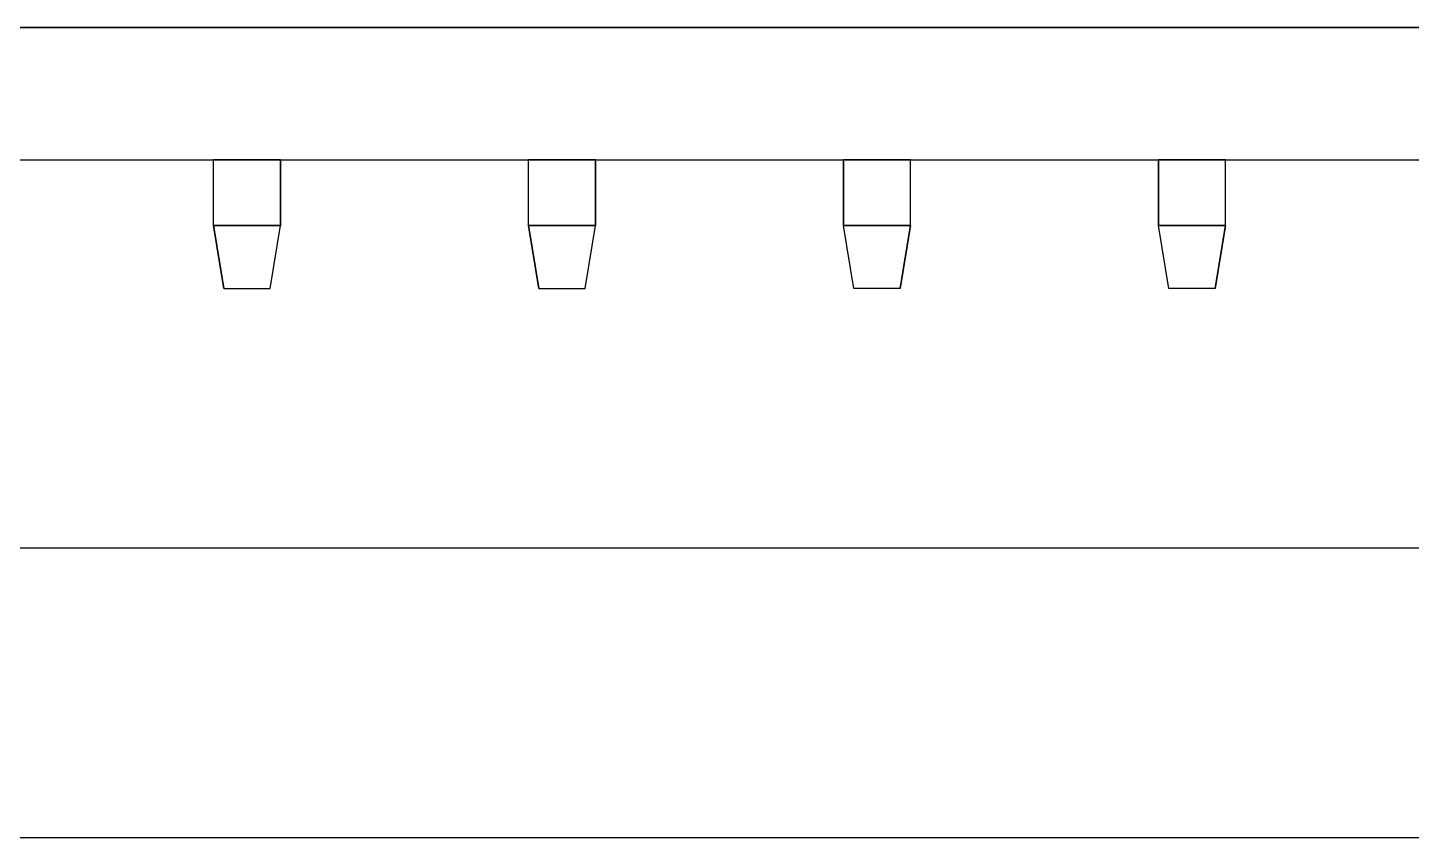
# Model space of a CAD drawing. Header units: millimetres. Extents: x -58 to 58, y -6 to 23.
# Drawn here: x -30.72 to -13.99, y -3.5 to 6.3 of the extents above; entities that cross this region are included whole.
import ezdxf

# ---------------------------------------------------------------- set-up
doc = ezdxf.new("R2010")
doc.units = ezdxf.units.MM
doc.header["$MEASUREMENT"] = 0
doc.layers.add('CL57_ASM', color=7, linetype='CONTINUOUS')

msp = doc.modelspace()

# ---------------------------------------------------------------- linework, layer by layer
at = {"layer": 'CL57_ASM'}
for p, q in [((-43.8, 6.3, -1), (42.2, 6.3, -1)), ((42.2, 6.3), (-43.8, 6.3)), ((-43.8, 6.3, -1), (42.2, 6.3, -1)), ((42.2, 6.3), (-43.8, 6.3)), ((-43.8, 6.3, -1), (42.2, 6.3, -1)), ((42.2, 6.3), (-43.8, 6.3)), ((-43.8, 6.3, -1), (42.2, 6.3, -1)), ((42.2, 6.3), (-43.8, 6.3)), ((-43.8, 6.3, -1), (42.2, 6.3, -1)), ((42.2, 6.3), (-43.8, 6.3)), ((-43.8, 6.3, -1), (42.2, 6.3, -1)), ((42.2, 6.3), (-43.8, 6.3)), ((-47.5, 4.7, -2), (47.5, 4.7, -2)), ((-47.5, 4.7, -64.7), (47.5, 4.7, -64.7)), ((-47.5, 4.7, -64.7), (47.5, 4.7, -64.7)), ((-47.5, 4.7, -2), (47.5, 4.7, -2)), ((-47.5, 4.7, -2), (47.5, 4.7, -2)), ((-47.5, 4.7, -64.7), (47.5, 4.7, -64.7)), ((-47.5, 4.7, -64.7), (47.5, 4.7, -64.7)), ((-47.5, 4.7, -2), (47.5, 4.7, -2)), ((-47.5, 4.7, -2), (47.5, 4.7, -2)), ((-47.5, 4.7, -64.7), (47.5, 4.7, -64.7)), ((-47.5, 4.7, -64.7), (47.5, 4.7, -64.7)), ((-47.5, 4.7, -2), (47.5, 4.7, -2)), ((-28.4759, 4.7, -7.7216), (-27.6631, 4.7, -7.7216)), ((-28.4759, 4.7, -8.5344), (-28.4759, 4.7, -7.7216)), ((-27.6631, 4.7, -8.5344), (-28.4759, 4.7, -8.5344)), ((-27.6631, 4.7, -8.5344), (-28.4759, 4.7, -8.5344)), ((-28.4759, 3.906, -8.5344), (-28.4759, 4.7, -8.5344)), ((-28.4759, 4.7, -8.5344), (-28.4759, 4.7, -7.7216)), ((-28.4759, 3.906, -7.7216), (-28.4759, 4.7, -7.7216)), ((-28.4759, 3.906, -8.5344), (-28.4759, 4.7, -8.5344)), ((-28.4759, 3.906, -7.7216), (-28.4759, 4.7, -7.7216)), ((-28.4759, 4.7, -7.7216), (-27.6631, 4.7, -7.7216)), ((-28.4759, 4.7, -7.7216), (-27.6631, 4.7, -7.7216)), ((-28.4759, 4.7, -8.5344), (-28.4759, 4.7, -7.7216)), ((-27.6631, 4.7, -8.5344), (-28.4759, 4.7, -8.5344)), ((-27.6631, 4.7, -8.5344), (-28.4759, 4.7, -8.5344)), ((-28.4759, 3.906, -8.5344), (-28.4759, 4.7, -8.5344)), ((-28.4759, 4.7, -8.5344), (-28.4759, 4.7, -7.7216)), ((-28.4759, 3.906, -7.7216), (-28.4759, 4.7, -7.7216)), ((-28.4759, 3.906, -8.5344), (-28.4759, 4.7, -8.5344)), ((-28.4759, 3.906, -7.7216), (-28.4759, 4.7, -7.7216)), ((-28.4759, 4.7, -7.7216), (-27.6631, 4.7, -7.7216)), ((-28.4759, 4.7, -7.7216), (-27.6631, 4.7, -7.7216)), ((-28.4759, 4.7, -8.5344), (-28.4759, 4.7, -7.7216)), ((-27.6631, 4.7, -8.5344), (-28.4759, 4.7, -8.5344)), ((-27.6631, 4.7, -8.5344), (-28.4759, 4.7, -8.5344)), ((-28.4759, 3.906, -8.5344), (-28.4759, 4.7, -8.5344)), ((-28.4759, 4.7, -8.5344), (-28.4759, 4.7, -7.7216)), ((-28.4759, 3.906, -7.7216), (-28.4759, 4.7, -7.7216)), ((-28.4759, 3.906, -8.5344), (-28.4759, 4.7, -8.5344)), ((-28.4759, 3.906, -7.7216), (-28.4759, 4.7, -7.7216)), ((-28.4759, 4.7, -7.7216), (-27.6631, 4.7, -7.7216)), ((-27.6631, 4.7, -7.7216), (-27.6631, 4.7, -8.5344)), ((-27.6631, 4.7, -7.7216), (-27.6631, 3.906, -7.7216)), ((-27.6631, 3.906, -8.5344), (-27.6631, 4.7, -8.5344)), ((-27.6631, 4.7, -7.7216), (-27.6631, 4.7, -8.5344)), ((-27.6631, 3.906, -8.5344), (-27.6631, 4.7, -8.5344)), ((-27.6631, 4.7, -7.7216), (-27.6631, 3.906, -7.7216)), ((-27.6631, 4.7, -7.7216), (-27.6631, 4.7, -8.5344)), ((-27.6631, 4.7, -7.7216), (-27.6631, 3.906, -7.7216)), ((-27.6631, 3.906, -8.5344), (-27.6631, 4.7, -8.5344)), ((-27.6631, 4.7, -7.7216), (-27.6631, 4.7, -8.5344)), ((-27.6631, 3.906, -8.5344), (-27.6631, 4.7, -8.5344)), ((-27.6631, 4.7, -7.7216), (-27.6631, 3.906, -7.7216)), ((-27.6631, 4.7, -7.7216), (-27.6631, 4.7, -8.5344)), ((-27.6631, 4.7, -7.7216), (-27.6631, 3.906, -7.7216)), ((-27.6631, 3.906, -8.5344), (-27.6631, 4.7, -8.5344)), ((-27.6631, 4.7, -7.7216), (-27.6631, 4.7, -8.5344)), ((-27.6631, 3.906, -8.5344), (-27.6631, 4.7, -8.5344)), ((-27.6631, 4.7, -7.7216), (-27.6631, 3.906, -7.7216)), ((-24.6659, 4.7, -7.7216), (-23.8531, 4.7, -7.7216)), ((-24.6659, 4.7, -8.5344), (-24.6659, 4.7, -7.7216)), ((-23.8531, 4.7, -8.5344), (-24.6659, 4.7, -8.5344)), ((-23.8531, 4.7, -8.5344), (-24.6659, 4.7, -8.5344)), ((-24.6659, 3.906, -8.5344), (-24.6659, 4.7, -8.5344)), ((-24.6659, 4.7, -8.5344), (-24.6659, 4.7, -7.7216)), ((-24.6659, 3.906, -7.7216), (-24.6659, 4.7, -7.7216)), ((-24.6659, 3.906, -8.5344), (-24.6659, 4.7, -8.5344)), ((-24.6659, 3.906, -7.7216), (-24.6659, 4.7, -7.7216)), ((-24.6659, 4.7, -7.7216), (-23.8531, 4.7, -7.7216)), ((-24.6659, 4.7, -7.7216), (-23.8531, 4.7, -7.7216)), ((-24.6659, 4.7, -8.5344), (-24.6659, 4.7, -7.7216)), ((-23.8531, 4.7, -8.5344), (-24.6659, 4.7, -8.5344)), ((-23.8531, 4.7, -8.5344), (-24.6659, 4.7, -8.5344)), ((-24.6659, 3.906, -8.5344), (-24.6659, 4.7, -8.5344)), ((-24.6659, 4.7, -8.5344), (-24.6659, 4.7, -7.7216)), ((-24.6659, 3.906, -7.7216), (-24.6659, 4.7, -7.7216)), ((-24.6659, 3.906, -8.5344), (-24.6659, 4.7, -8.5344)), ((-24.6659, 3.906, -7.7216), (-24.6659, 4.7, -7.7216)), ((-24.6659, 4.7, -7.7216), (-23.8531, 4.7, -7.7216)), ((-24.6659, 4.7, -7.7216), (-23.8531, 4.7, -7.7216)), ((-24.6659, 4.7, -8.5344), (-24.6659, 4.7, -7.7216)), ((-23.8531, 4.7, -8.5344), (-24.6659, 4.7, -8.5344)), ((-23.8531, 4.7, -8.5344), (-24.6659, 4.7, -8.5344)), ((-24.6659, 3.906, -8.5344), (-24.6659, 4.7, -8.5344)), ((-24.6659, 4.7, -8.5344), (-24.6659, 4.7, -7.7216)), ((-24.6659, 3.906, -7.7216), (-24.6659, 4.7, -7.7216)), ((-24.6659, 3.906, -8.5344), (-24.6659, 4.7, -8.5344)), ((-24.6659, 3.906, -7.7216), (-24.6659, 4.7, -7.7216)), ((-24.6659, 4.7, -7.7216), (-23.8531, 4.7, -7.7216)), ((-23.8531, 4.7, -7.7216), (-23.8531, 4.7, -8.5344)), ((-23.8531, 4.7, -7.7216), (-23.8531, 3.906, -7.7216)), ((-23.8531, 3.906, -8.5344), (-23.8531, 4.7, -8.5344)), ((-23.8531, 4.7, -7.7216), (-23.8531, 4.7, -8.5344)), ((-23.8531, 3.906, -8.5344), (-23.8531, 4.7, -8.5344)), ((-23.8531, 4.7, -7.7216), (-23.8531, 3.906, -7.7216)), ((-23.8531, 4.7, -7.7216), (-23.8531, 4.7, -8.5344)), ((-23.8531, 4.7, -7.7216), (-23.8531, 3.906, -7.7216)), ((-23.8531, 3.906, -8.5344), (-23.8531, 4.7, -8.5344)), ((-23.8531, 4.7, -7.7216), (-23.8531, 4.7, -8.5344)), ((-23.8531, 3.906, -8.5344), (-23.8531, 4.7, -8.5344)), ((-23.8531, 4.7, -7.7216), (-23.8531, 3.906, -7.7216)), ((-23.8531, 4.7, -7.7216), (-23.8531, 4.7, -8.5344)), ((-23.8531, 4.7, -7.7216), (-23.8531, 3.906, -7.7216)), ((-23.8531, 3.906, -8.5344), (-23.8531, 4.7, -8.5344)), ((-23.8531, 4.7, -7.7216), (-23.8531, 4.7, -8.5344)), ((-23.8531, 3.906, -8.5344), (-23.8531, 4.7, -8.5344)), ((-23.8531, 4.7, -7.7216), (-23.8531, 3.906, -7.7216)), ((-20.8559, 4.7, -8.5344), (-20.8559, 4.7, -7.7216)), ((-20.0431, 4.7, -8.5344), (-20.8559, 4.7, -8.5344)), ((-20.8559, 4.7, -7.7216), (-20.0431, 4.7, -7.7216)), ((-20.8559, 4.7, -8.5344), (-20.8559, 4.7, -7.7216)), ((-20.8559, 3.906, -7.7216), (-20.8559, 4.7, -7.7216)), ((-20.8559, 4.7, -8.5344), (-20.8559, 3.906, -8.5344)), ((-20.8559, 3.906, -7.7216), (-20.8559, 4.7, -7.7216)), ((-20.8559, 4.7, -7.7216), (-20.0431, 4.7, -7.7216)), ((-20.0431, 4.7, -8.5344), (-20.8559, 4.7, -8.5344)), ((-20.8559, 4.7, -8.5344), (-20.8559, 3.906, -8.5344)), ((-20.8559, 4.7, -8.5344), (-20.8559, 4.7, -7.7216)), ((-20.0431, 4.7, -8.5344), (-20.8559, 4.7, -8.5344)), ((-20.8559, 4.7, -7.7216), (-20.0431, 4.7, -7.7216)), ((-20.8559, 4.7, -8.5344), (-20.8559, 4.7, -7.7216)), ((-20.8559, 3.906, -7.7216), (-20.8559, 4.7, -7.7216)), ((-20.8559, 4.7, -8.5344), (-20.8559, 3.906, -8.5344)), ((-20.8559, 3.906, -7.7216), (-20.8559, 4.7, -7.7216)), ((-20.8559, 4.7, -7.7216), (-20.0431, 4.7, -7.7216)), ((-20.0431, 4.7, -8.5344), (-20.8559, 4.7, -8.5344)), ((-20.8559, 4.7, -8.5344), (-20.8559, 3.906, -8.5344)), ((-20.8559, 4.7, -8.5344), (-20.8559, 4.7, -7.7216)), ((-20.0431, 4.7, -8.5344), (-20.8559, 4.7, -8.5344)), ((-20.8559, 4.7, -7.7216), (-20.0431, 4.7, -7.7216)), ((-20.8559, 4.7, -8.5344), (-20.8559, 4.7, -7.7216)), ((-20.8559, 3.906, -7.7216), (-20.8559, 4.7, -7.7216)), ((-20.8559, 4.7, -8.5344), (-20.8559, 3.906, -8.5344)), ((-20.8559, 3.906, -7.7216), (-20.8559, 4.7, -7.7216)), ((-20.8559, 4.7, -7.7216), (-20.0431, 4.7, -7.7216)), ((-20.0431, 4.7, -8.5344), (-20.8559, 4.7, -8.5344)), ((-20.8559, 4.7, -8.5344), (-20.8559, 3.906, -8.5344)), ((-20.0431, 4.7, -7.7216), (-20.0431, 4.7, -8.5344)), ((-20.0431, 3.906, -7.7216), (-20.0431, 4.7, -7.7216)), ((-20.0431, 3.906, -7.7216), (-20.0431, 4.7, -7.7216)), ((-20.0431, 3.906, -8.5344), (-20.0431, 4.7, -8.5344)), ((-20.0431, 4.7, -7.7216), (-20.0431, 4.7, -8.5344)), ((-20.0431, 3.906, -8.5344), (-20.0431, 4.7, -8.5344)), ((-20.0431, 4.7, -7.7216), (-20.0431, 4.7, -8.5344)), ((-20.0431, 3.906, -7.7216), (-20.0431, 4.7, -7.7216)), ((-20.0431, 3.906, -7.7216), (-20.0431, 4.7, -7.7216)), ((-20.0431, 3.906, -8.5344), (-20.0431, 4.7, -8.5344)), ((-20.0431, 4.7, -7.7216), (-20.0431, 4.7, -8.5344)), ((-20.0431, 3.906, -8.5344), (-20.0431, 4.7, -8.5344)), ((-20.0431, 4.7, -7.7216), (-20.0431, 4.7, -8.5344)), ((-20.0431, 3.906, -7.7216), (-20.0431, 4.7, -7.7216)), ((-20.0431, 3.906, -7.7216), (-20.0431, 4.7, -7.7216)), ((-20.0431, 3.906, -8.5344), (-20.0431, 4.7, -8.5344)), ((-20.0431, 4.7, -7.7216), (-20.0431, 4.7, -8.5344)), ((-20.0431, 3.906, -8.5344), (-20.0431, 4.7, -8.5344)), ((-17.0459, 4.7, -8.5344), (-17.0459, 4.7, -7.7216)), ((-16.2331, 4.7, -8.5344), (-17.0459, 4.7, -8.5344)), ((-17.0459, 4.7, -7.7216), (-16.2331, 4.7, -7.7216)), ((-17.0459, 4.7, -8.5344), (-17.0459, 4.7, -7.7216)), ((-17.0459, 3.906, -7.7216), (-17.0459, 4.7, -7.7216)), ((-17.0459, 4.7, -8.5344), (-17.0459, 3.906, -8.5344)), ((-17.0459, 3.906, -7.7216), (-17.0459, 4.7, -7.7216)), ((-17.0459, 4.7, -7.7216), (-16.2331, 4.7, -7.7216)), ((-16.2331, 4.7, -8.5344), (-17.0459, 4.7, -8.5344)), ((-17.0459, 4.7, -8.5344), (-17.0459, 3.906, -8.5344)), ((-17.0459, 4.7, -8.5344), (-17.0459, 4.7, -7.7216)), ((-16.2331, 4.7, -8.5344), (-17.0459, 4.7, -8.5344)), ((-17.0459, 4.7, -7.7216), (-16.2331, 4.7, -7.7216)), ((-17.0459, 4.7, -8.5344), (-17.0459, 4.7, -7.7216)), ((-17.0459, 3.906, -7.7216), (-17.0459, 4.7, -7.7216)), ((-17.0459, 4.7, -8.5344), (-17.0459, 3.906, -8.5344)), ((-17.0459, 3.906, -7.7216), (-17.0459, 4.7, -7.7216)), ((-17.0459, 4.7, -7.7216), (-16.2331, 4.7, -7.7216)), ((-16.2331, 4.7, -8.5344), (-17.0459, 4.7, -8.5344)), ((-17.0459, 4.7, -8.5344), (-17.0459, 3.906, -8.5344)), ((-17.0459, 4.7, -8.5344), (-17.0459, 4.7, -7.7216)), ((-16.2331, 4.7, -8.5344), (-17.0459, 4.7, -8.5344)), ((-17.0459, 4.7, -7.7216), (-16.2331, 4.7, -7.7216)), ((-17.0459, 4.7, -8.5344), (-17.0459, 4.7, -7.7216)), ((-17.0459, 3.906, -7.7216), (-17.0459, 4.7, -7.7216)), ((-17.0459, 4.7, -8.5344), (-17.0459, 3.906, -8.5344)), ((-17.0459, 3.906, -7.7216), (-17.0459, 4.7, -7.7216)), ((-17.0459, 4.7, -7.7216), (-16.2331, 4.7, -7.7216)), ((-16.2331, 4.7, -8.5344), (-17.0459, 4.7, -8.5344)), ((-17.0459, 4.7, -8.5344), (-17.0459, 3.906, -8.5344)), ((-16.2331, 4.7, -7.7216), (-16.2331, 4.7, -8.5344)), ((-16.2331, 3.906, -7.7216), (-16.2331, 4.7, -7.7216)), ((-16.2331, 3.906, -7.7216), (-16.2331, 4.7, -7.7216)), ((-16.2331, 3.906, -8.5344), (-16.2331, 4.7, -8.5344)), ((-16.2331, 4.7, -7.7216), (-16.2331, 4.7, -8.5344)), ((-16.2331, 3.906, -8.5344), (-16.2331, 4.7, -8.5344)), ((-16.2331, 4.7, -7.7216), (-16.2331, 4.7, -8.5344)), ((-16.2331, 3.906, -7.7216), (-16.2331, 4.7, -7.7216)), ((-16.2331, 3.906, -7.7216), (-16.2331, 4.7, -7.7216)), ((-16.2331, 3.906, -8.5344), (-16.2331, 4.7, -8.5344)), ((-16.2331, 4.7, -7.7216), (-16.2331, 4.7, -8.5344)), ((-16.2331, 3.906, -8.5344), (-16.2331, 4.7, -8.5344)), ((-16.2331, 4.7, -7.7216), (-16.2331, 4.7, -8.5344)), ((-16.2331, 3.906, -7.7216), (-16.2331, 4.7, -7.7216)), ((-16.2331, 3.906, -7.7216), (-16.2331, 4.7, -7.7216)), ((-16.2331, 3.906, -8.5344), (-16.2331, 4.7, -8.5344)), ((-16.2331, 4.7, -7.7216), (-16.2331, 4.7, -8.5344)), ((-16.2331, 3.906, -8.5344), (-16.2331, 4.7, -8.5344)), ((-27.6631, 3.906, -8.5344), (-28.4759, 3.906, -8.5344)), ((-28.4759, 3.906, -8.5344), (-28.4759, 3.906, -7.7216)), ((-28.4759, 3.906, -7.7216), (-27.6631, 3.906, -7.7216)), ((-28.4759, 3.906, -7.7216), (-28.3489, 3.144, -7.8486)), ((-28.4759, 3.906, -7.7216), (-27.6631, 3.906, -7.7216)), ((-27.6631, 3.906, -8.5344), (-28.4759, 3.906, -8.5344)), ((-28.3489, 3.144, -8.4074), (-28.4759, 3.906, -8.5344)), ((-28.4759, 3.906, -8.5344), (-28.4759, 3.906, -7.7216)), ((-28.4759, 3.906, -7.7216), (-28.3489, 3.144, -7.8486)), ((-28.3489, 3.144, -8.4074), (-28.4759, 3.906, -8.5344)), ((-27.6631, 3.906, -8.5344), (-28.4759, 3.906, -8.5344)), ((-28.4759, 3.906, -8.5344), (-28.4759, 3.906, -7.7216)), ((-28.4759, 3.906, -7.7216), (-27.6631, 3.906, -7.7216)), ((-28.4759, 3.906, -7.7216), (-28.3489, 3.144, -7.8486)), ((-28.4759, 3.906, -7.7216), (-27.6631, 3.906, -7.7216)), ((-27.6631, 3.906, -8.5344), (-28.4759, 3.906, -8.5344)), ((-28.3489, 3.144, -8.4074), (-28.4759, 3.906, -8.5344)), ((-28.4759, 3.906, -8.5344), (-28.4759, 3.906, -7.7216)), ((-28.4759, 3.906, -7.7216), (-28.3489, 3.144, -7.8486)), ((-28.3489, 3.144, -8.4074), (-28.4759, 3.906, -8.5344)), ((-27.6631, 3.906, -8.5344), (-28.4759, 3.906, -8.5344)), ((-28.4759, 3.906, -8.5344), (-28.4759, 3.906, -7.7216)), ((-28.4759, 3.906, -7.7216), (-27.6631, 3.906, -7.7216)), ((-28.4759, 3.906, -7.7216), (-28.3489, 3.144, -7.8486)), ((-28.4759, 3.906, -7.7216), (-27.6631, 3.906, -7.7216)), ((-27.6631, 3.906, -8.5344), (-28.4759, 3.906, -8.5344)), ((-28.3489, 3.144, -8.4074), (-28.4759, 3.906, -8.5344)), ((-28.4759, 3.906, -8.5344), (-28.4759, 3.906, -7.7216)), ((-28.4759, 3.906, -7.7216), (-28.3489, 3.144, -7.8486)), ((-28.3489, 3.144, -8.4074), (-28.4759, 3.906, -8.5344)), ((-27.7901, 3.144, -7.8486), (-27.6631, 3.906, -7.7216)), ((-27.7901, 3.144, -8.4074), (-27.6631, 3.906, -8.5344)), ((-27.7901, 3.144, -7.8486), (-27.6631, 3.906, -7.7216)), ((-27.7901, 3.144, -8.4074), (-27.6631, 3.906, -8.5344)), ((-27.7901, 3.144, -7.8486), (-27.6631, 3.906, -7.7216)), ((-27.7901, 3.144, -8.4074), (-27.6631, 3.906, -8.5344)), ((-27.7901, 3.144, -7.8486), (-27.6631, 3.906, -7.7216)), ((-27.7901, 3.144, -8.4074), (-27.6631, 3.906, -8.5344)), ((-27.7901, 3.144, -7.8486), (-27.6631, 3.906, -7.7216)), ((-27.7901, 3.144, -8.4074), (-27.6631, 3.906, -8.5344)), ((-27.7901, 3.144, -7.8486), (-27.6631, 3.906, -7.7216)), ((-27.7901, 3.144, -8.4074), (-27.6631, 3.906, -8.5344)), ((-27.6631, 3.906, -7.7216), (-27.6631, 3.906, -8.5344)), ((-27.6631, 3.906, -7.7216), (-27.6631, 3.906, -8.5344)), ((-27.6631, 3.906, -7.7216), (-27.6631, 3.906, -8.5344)), ((-27.6631, 3.906, -7.7216), (-27.6631, 3.906, -8.5344)), ((-27.6631, 3.906, -7.7216), (-27.6631, 3.906, -8.5344)), ((-27.6631, 3.906, -7.7216), (-27.6631, 3.906, -8.5344)), ((-23.8531, 3.906, -8.5344), (-24.6659, 3.906, -8.5344)), ((-24.6659, 3.906, -8.5344), (-24.6659, 3.906, -7.7216)), ((-24.6659, 3.906, -7.7216), (-23.8531, 3.906, -7.7216)), ((-24.6659, 3.906, -7.7216), (-24.5389, 3.144, -7.8486)), ((-24.6659, 3.906, -7.7216), (-23.8531, 3.906, -7.7216)), ((-23.8531, 3.906, -8.5344), (-24.6659, 3.906, -8.5344)), ((-24.5389, 3.144, -8.4074), (-24.6659, 3.906, -8.5344)), ((-24.6659, 3.906, -8.5344), (-24.6659, 3.906, -7.7216)), ((-24.6659, 3.906, -7.7216), (-24.5389, 3.144, -7.8486)), ((-24.5389, 3.144, -8.4074), (-24.6659, 3.906, -8.5344)), ((-23.8531, 3.906, -8.5344), (-24.6659, 3.906, -8.5344)), ((-24.6659, 3.906, -8.5344), (-24.6659, 3.906, -7.7216)), ((-24.6659, 3.906, -7.7216), (-23.8531, 3.906, -7.7216)), ((-24.6659, 3.906, -7.7216), (-24.5389, 3.144, -7.8486)), ((-24.6659, 3.906, -7.7216), (-23.8531, 3.906, -7.7216)), ((-23.8531, 3.906, -8.5344), (-24.6659, 3.906, -8.5344)), ((-24.5389, 3.144, -8.4074), (-24.6659, 3.906, -8.5344)), ((-24.6659, 3.906, -8.5344), (-24.6659, 3.906, -7.7216)), ((-24.6659, 3.906, -7.7216), (-24.5389, 3.144, -7.8486)), ((-24.5389, 3.144, -8.4074), (-24.6659, 3.906, -8.5344)), ((-23.8531, 3.906, -8.5344), (-24.6659, 3.906, -8.5344)), ((-24.6659, 3.906, -8.5344), (-24.6659, 3.906, -7.7216)), ((-24.6659, 3.906, -7.7216), (-23.8531, 3.906, -7.7216)), ((-24.6659, 3.906, -7.7216), (-24.5389, 3.144, -7.8486)), ((-24.6659, 3.906, -7.7216), (-23.8531, 3.906, -7.7216)), ((-23.8531, 3.906, -8.5344), (-24.6659, 3.906, -8.5344)), ((-24.5389, 3.144, -8.4074), (-24.6659, 3.906, -8.5344)), ((-24.6659, 3.906, -8.5344), (-24.6659, 3.906, -7.7216)), ((-24.6659, 3.906, -7.7216), (-24.5389, 3.144, -7.8486)), ((-24.5389, 3.144, -8.4074), (-24.6659, 3.906, -8.5344)), ((-23.9801, 3.144, -7.8486), (-23.8531, 3.906, -7.7216)), ((-23.9801, 3.144, -8.4074), (-23.8531, 3.906, -8.5344)), ((-23.9801, 3.144, -7.8486), (-23.8531, 3.906, -7.7216)), ((-23.9801, 3.144, -8.4074), (-23.8531, 3.906, -8.5344)), ((-23.9801, 3.144, -7.8486), (-23.8531, 3.906, -7.7216)), ((-23.9801, 3.144, -8.4074), (-23.8531, 3.906, -8.5344)), ((-23.9801, 3.144, -7.8486), (-23.8531, 3.906, -7.7216)), ((-23.9801, 3.144, -8.4074), (-23.8531, 3.906, -8.5344)), ((-23.9801, 3.144, -7.8486), (-23.8531, 3.906, -7.7216)), ((-23.9801, 3.144, -8.4074), (-23.8531, 3.906, -8.5344)), ((-23.9801, 3.144, -7.8486), (-23.8531, 3.906, -7.7216)), ((-23.9801, 3.144, -8.4074), (-23.8531, 3.906, -8.5344)), ((-23.8531, 3.906, -7.7216), (-23.8531, 3.906, -8.5344)), ((-23.8531, 3.906, -7.7216), (-23.8531, 3.906, -8.5344)), ((-23.8531, 3.906, -7.7216), (-23.8531, 3.906, -8.5344)), ((-23.8531, 3.906, -7.7216), (-23.8531, 3.906, -8.5344)), ((-23.8531, 3.906, -7.7216), (-23.8531, 3.906, -8.5344)), ((-23.8531, 3.906, -7.7216), (-23.8531, 3.906, -8.5344)), ((-20.8559, 3.906, -8.5344), (-20.8559, 3.906, -7.7216)), ((-20.8559, 3.906, -7.7216), (-20.0431, 3.906, -7.7216)), ((-20.0431, 3.906, -8.5344), (-20.8559, 3.906, -8.5344)), ((-20.0431, 3.906, -8.5344), (-20.8559, 3.906, -8.5344)), ((-20.7289, 3.144, -8.4074), (-20.8559, 3.906, -8.5344)), ((-20.7289, 3.144, -8.4074), (-20.8559, 3.906, -8.5344)), ((-20.8559, 3.906, -8.5344), (-20.8559, 3.906, -7.7216)), ((-20.7289, 3.144, -7.8486), (-20.8559, 3.906, -7.7216)), ((-20.7289, 3.144, -7.8486), (-20.8559, 3.906, -7.7216)), ((-20.8559, 3.906, -7.7216), (-20.0431, 3.906, -7.7216)), ((-20.8559, 3.906, -8.5344), (-20.8559, 3.906, -7.7216)), ((-20.8559, 3.906, -7.7216), (-20.0431, 3.906, -7.7216)), ((-20.0431, 3.906, -8.5344), (-20.8559, 3.906, -8.5344)), ((-20.0431, 3.906, -8.5344), (-20.8559, 3.906, -8.5344)), ((-20.7289, 3.144, -8.4074), (-20.8559, 3.906, -8.5344)), ((-20.7289, 3.144, -8.4074), (-20.8559, 3.906, -8.5344)), ((-20.8559, 3.906, -8.5344), (-20.8559, 3.906, -7.7216)), ((-20.7289, 3.144, -7.8486), (-20.8559, 3.906, -7.7216)), ((-20.7289, 3.144, -7.8486), (-20.8559, 3.906, -7.7216)), ((-20.8559, 3.906, -7.7216), (-20.0431, 3.906, -7.7216)), ((-20.8559, 3.906, -8.5344), (-20.8559, 3.906, -7.7216)), ((-20.8559, 3.906, -7.7216), (-20.0431, 3.906, -7.7216)), ((-20.0431, 3.906, -8.5344), (-20.8559, 3.906, -8.5344)), ((-20.0431, 3.906, -8.5344), (-20.8559, 3.906, -8.5344)), ((-20.7289, 3.144, -8.4074), (-20.8559, 3.906, -8.5344)), ((-20.7289, 3.144, -8.4074), (-20.8559, 3.906, -8.5344)), ((-20.8559, 3.906, -8.5344), (-20.8559, 3.906, -7.7216)), ((-20.7289, 3.144, -7.8486), (-20.8559, 3.906, -7.7216)), ((-20.7289, 3.144, -7.8486), (-20.8559, 3.906, -7.7216)), ((-20.8559, 3.906, -7.7216), (-20.0431, 3.906, -7.7216)), ((-20.0431, 3.906, -8.5344), (-20.1701, 3.144, -8.4074)), ((-20.1701, 3.144, -7.8486), (-20.0431, 3.906, -7.7216)), ((-20.1701, 3.144, -7.8486), (-20.0431, 3.906, -7.7216)), ((-20.0431, 3.906, -8.5344), (-20.1701, 3.144, -8.4074)), ((-20.0431, 3.906, -8.5344), (-20.1701, 3.144, -8.4074)), ((-20.1701, 3.144, -7.8486), (-20.0431, 3.906, -7.7216)), ((-20.1701, 3.144, -7.8486), (-20.0431, 3.906, -7.7216)), ((-20.0431, 3.906, -8.5344), (-20.1701, 3.144, -8.4074)), ((-20.0431, 3.906, -8.5344), (-20.1701, 3.144, -8.4074)), ((-20.1701, 3.144, -7.8486), (-20.0431, 3.906, -7.7216)), ((-20.1701, 3.144, -7.8486), (-20.0431, 3.906, -7.7216)), ((-20.0431, 3.906, -8.5344), (-20.1701, 3.144, -8.4074)), ((-20.0431, 3.906, -7.7216), (-20.0431, 3.906, -8.5344)), ((-20.0431, 3.906, -7.7216), (-20.0431, 3.906, -8.5344)), ((-20.0431, 3.906, -7.7216), (-20.0431, 3.906, -8.5344)), ((-20.0431, 3.906, -7.7216), (-20.0431, 3.906, -8.5344)), ((-20.0431, 3.906, -7.7216), (-20.0431, 3.906, -8.5344)), ((-20.0431, 3.906, -7.7216), (-20.0431, 3.906, -8.5344)), ((-17.0459, 3.906, -8.5344), (-17.0459, 3.906, -7.7216)), ((-17.0459, 3.906, -7.7216), (-16.2331, 3.906, -7.7216)), ((-16.2331, 3.906, -8.5344), (-17.0459, 3.906, -8.5344)), ((-16.2331, 3.906, -8.5344), (-17.0459, 3.906, -8.5344)), ((-16.9189, 3.144, -8.4074), (-17.0459, 3.906, -8.5344)), ((-16.9189, 3.144, -8.4074), (-17.0459, 3.906, -8.5344)), ((-17.0459, 3.906, -8.5344), (-17.0459, 3.906, -7.7216)), ((-16.9189, 3.144, -7.8486), (-17.0459, 3.906, -7.7216)), ((-16.9189, 3.144, -7.8486), (-17.0459, 3.906, -7.7216)), ((-17.0459, 3.906, -7.7216), (-16.2331, 3.906, -7.7216)), ((-17.0459, 3.906, -8.5344), (-17.0459, 3.906, -7.7216)), ((-17.0459, 3.906, -7.7216), (-16.2331, 3.906, -7.7216)), ((-16.2331, 3.906, -8.5344), (-17.0459, 3.906, -8.5344)), ((-16.2331, 3.906, -8.5344), (-17.0459, 3.906, -8.5344)), ((-16.9189, 3.144, -8.4074), (-17.0459, 3.906, -8.5344)), ((-16.9189, 3.144, -8.4074), (-17.0459, 3.906, -8.5344)), ((-17.0459, 3.906, -8.5344), (-17.0459, 3.906, -7.7216)), ((-16.9189, 3.144, -7.8486), (-17.0459, 3.906, -7.7216)), ((-16.9189, 3.144, -7.8486), (-17.0459, 3.906, -7.7216)), ((-17.0459, 3.906, -7.7216), (-16.2331, 3.906, -7.7216)), ((-17.0459, 3.906, -8.5344), (-17.0459, 3.906, -7.7216)), ((-17.0459, 3.906, -7.7216), (-16.2331, 3.906, -7.7216)), ((-16.2331, 3.906, -8.5344), (-17.0459, 3.906, -8.5344)), ((-16.2331, 3.906, -8.5344), (-17.0459, 3.906, -8.5344)), ((-16.9189, 3.144, -8.4074), (-17.0459, 3.906, -8.5344)), ((-16.9189, 3.144, -8.4074), (-17.0459, 3.906, -8.5344)), ((-17.0459, 3.906, -8.5344), (-17.0459, 3.906, -7.7216)), ((-16.9189, 3.144, -7.8486), (-17.0459, 3.906, -7.7216)), ((-16.9189, 3.144, -7.8486), (-17.0459, 3.906, -7.7216)), ((-17.0459, 3.906, -7.7216), (-16.2331, 3.906, -7.7216)), ((-16.2331, 3.906, -8.5344), (-16.3601, 3.144, -8.4074)), ((-16.3601, 3.144, -7.8486), (-16.2331, 3.906, -7.7216)), ((-16.3601, 3.144, -7.8486), (-16.2331, 3.906, -7.7216)), ((-16.2331, 3.906, -8.5344), (-16.3601, 3.144, -8.4074)), ((-16.2331, 3.906, -8.5344), (-16.3601, 3.144, -8.4074)), ((-16.3601, 3.144, -7.8486), (-16.2331, 3.906, -7.7216)), ((-16.3601, 3.144, -7.8486), (-16.2331, 3.906, -7.7216)), ((-16.2331, 3.906, -8.5344), (-16.3601, 3.144, -8.4074)), ((-16.2331, 3.906, -8.5344), (-16.3601, 3.144, -8.4074)), ((-16.3601, 3.144, -7.8486), (-16.2331, 3.906, -7.7216)), ((-16.3601, 3.144, -7.8486), (-16.2331, 3.906, -7.7216)), ((-16.2331, 3.906, -8.5344), (-16.3601, 3.144, -8.4074)), ((-16.2331, 3.906, -7.7216), (-16.2331, 3.906, -8.5344)), ((-16.2331, 3.906, -7.7216), (-16.2331, 3.906, -8.5344)), ((-16.2331, 3.906, -7.7216), (-16.2331, 3.906, -8.5344)), ((-16.2331, 3.906, -7.7216), (-16.2331, 3.906, -8.5344)), ((-16.2331, 3.906, -7.7216), (-16.2331, 3.906, -8.5344)), ((-16.2331, 3.906, -7.7216), (-16.2331, 3.906, -8.5344)), ((-28.3489, 3.144, -7.8486), (-27.7901, 3.144, -7.8486)), ((-28.3489, 3.144, -8.4074), (-27.7901, 3.144, -8.4074)), ((-28.3489, 3.144, -7.8486), (-28.3489, 3.144, -8.4074)), ((-28.3489, 3.144, -7.8486), (-27.7901, 3.144, -7.8486)), ((-28.3489, 3.144, -8.4074), (-27.7901, 3.144, -8.4074)), ((-28.3489, 3.144, -7.8486), (-28.3489, 3.144, -8.4074)), ((-28.3489, 3.144, -7.8486), (-27.7901, 3.144, -7.8486)), ((-28.3489, 3.144, -8.4074), (-27.7901, 3.144, -8.4074)), ((-28.3489, 3.144, -7.8486), (-28.3489, 3.144, -8.4074)), ((-28.3489, 3.144, -7.8486), (-27.7901, 3.144, -7.8486)), ((-28.3489, 3.144, -8.4074), (-27.7901, 3.144, -8.4074)), ((-28.3489, 3.144, -7.8486), (-28.3489, 3.144, -8.4074)), ((-28.3489, 3.144, -7.8486), (-27.7901, 3.144, -7.8486)), ((-28.3489, 3.144, -8.4074), (-27.7901, 3.144, -8.4074)), ((-28.3489, 3.144, -7.8486), (-28.3489, 3.144, -8.4074)), ((-28.3489, 3.144, -7.8486), (-27.7901, 3.144, -7.8486)), ((-28.3489, 3.144, -8.4074), (-27.7901, 3.144, -8.4074)), ((-28.3489, 3.144, -7.8486), (-28.3489, 3.144, -8.4074)), ((-27.7901, 3.144, -7.8486), (-27.7901, 3.144, -8.4074)), ((-27.7901, 3.144, -7.8486), (-27.7901, 3.144, -8.4074)), ((-27.7901, 3.144, -7.8486), (-27.7901, 3.144, -8.4074)), ((-27.7901, 3.144, -7.8486), (-27.7901, 3.144, -8.4074)), ((-27.7901, 3.144, -7.8486), (-27.7901, 3.144, -8.4074)), ((-27.7901, 3.144, -7.8486), (-27.7901, 3.144, -8.4074)), ((-24.5389, 3.144, -7.8486), (-23.9801, 3.144, -7.8486)), ((-24.5389, 3.144, -8.4074), (-23.9801, 3.144, -8.4074)), ((-24.5389, 3.144, -7.8486), (-24.5389, 3.144, -8.4074)), ((-24.5389, 3.144, -7.8486), (-23.9801, 3.144, -7.8486)), ((-24.5389, 3.144, -8.4074), (-23.9801, 3.144, -8.4074)), ((-24.5389, 3.144, -7.8486), (-24.5389, 3.144, -8.4074)), ((-24.5389, 3.144, -7.8486), (-23.9801, 3.144, -7.8486)), ((-24.5389, 3.144, -8.4074), (-23.9801, 3.144, -8.4074)), ((-24.5389, 3.144, -7.8486), (-24.5389, 3.144, -8.4074)), ((-24.5389, 3.144, -7.8486), (-23.9801, 3.144, -7.8486)), ((-24.5389, 3.144, -8.4074), (-23.9801, 3.144, -8.4074)), ((-24.5389, 3.144, -7.8486), (-24.5389, 3.144, -8.4074)), ((-24.5389, 3.144, -7.8486), (-23.9801, 3.144, -7.8486)), ((-24.5389, 3.144, -8.4074), (-23.9801, 3.144, -8.4074)), ((-24.5389, 3.144, -7.8486), (-24.5389, 3.144, -8.4074)), ((-24.5389, 3.144, -7.8486), (-23.9801, 3.144, -7.8486)), ((-24.5389, 3.144, -8.4074), (-23.9801, 3.144, -8.4074)), ((-24.5389, 3.144, -7.8486), (-24.5389, 3.144, -8.4074)), ((-23.9801, 3.144, -7.8486), (-23.9801, 3.144, -8.4074)), ((-23.9801, 3.144, -7.8486), (-23.9801, 3.144, -8.4074)), ((-23.9801, 3.144, -7.8486), (-23.9801, 3.144, -8.4074)), ((-23.9801, 3.144, -7.8486), (-23.9801, 3.144, -8.4074)), ((-23.9801, 3.144, -7.8486), (-23.9801, 3.144, -8.4074)), ((-23.9801, 3.144, -7.8486), (-23.9801, 3.144, -8.4074)), ((-20.1701, 3.144, -8.4074), (-20.7289, 3.144, -8.4074)), ((-20.7289, 3.144, -8.4074), (-20.7289, 3.144, -7.8486)), ((-20.7289, 3.144, -8.4074), (-20.7289, 3.144, -7.8486)), ((-20.1701, 3.144, -7.8486), (-20.7289, 3.144, -7.8486)), ((-20.1701, 3.144, -8.4074), (-20.7289, 3.144, -8.4074)), ((-20.1701, 3.144, -7.8486), (-20.7289, 3.144, -7.8486)), ((-20.1701, 3.144, -8.4074), (-20.7289, 3.144, -8.4074)), ((-20.7289, 3.144, -8.4074), (-20.7289, 3.144, -7.8486)), ((-20.7289, 3.144, -8.4074), (-20.7289, 3.144, -7.8486)), ((-20.1701, 3.144, -7.8486), (-20.7289, 3.144, -7.8486)), ((-20.1701, 3.144, -8.4074), (-20.7289, 3.144, -8.4074)), ((-20.1701, 3.144, -7.8486), (-20.7289, 3.144, -7.8486)), ((-20.1701, 3.144, -8.4074), (-20.7289, 3.144, -8.4074)), ((-20.7289, 3.144, -8.4074), (-20.7289, 3.144, -7.8486)), ((-20.7289, 3.144, -8.4074), (-20.7289, 3.144, -7.8486)), ((-20.1701, 3.144, -7.8486), (-20.7289, 3.144, -7.8486)), ((-20.1701, 3.144, -8.4074), (-20.7289, 3.144, -8.4074)), ((-20.1701, 3.144, -7.8486), (-20.7289, 3.144, -7.8486)), ((-20.1701, 3.144, -8.4074), (-20.1701, 3.144, -7.8486)), ((-20.1701, 3.144, -8.4074), (-20.1701, 3.144, -7.8486)), ((-20.1701, 3.144, -8.4074), (-20.1701, 3.144, -7.8486)), ((-20.1701, 3.144, -8.4074), (-20.1701, 3.144, -7.8486)), ((-20.1701, 3.144, -8.4074), (-20.1701, 3.144, -7.8486)), ((-20.1701, 3.144, -8.4074), (-20.1701, 3.144, -7.8486)), ((-16.3601, 3.144, -8.4074), (-16.9189, 3.144, -8.4074)), ((-16.9189, 3.144, -8.4074), (-16.9189, 3.144, -7.8486)), ((-16.9189, 3.144, -8.4074), (-16.9189, 3.144, -7.8486)), ((-16.3601, 3.144, -7.8486), (-16.9189, 3.144, -7.8486)), ((-16.3601, 3.144, -8.4074), (-16.9189, 3.144, -8.4074)), ((-16.3601, 3.144, -7.8486), (-16.9189, 3.144, -7.8486)), ((-16.3601, 3.144, -8.4074), (-16.9189, 3.144, -8.4074)), ((-16.9189, 3.144, -8.4074), (-16.9189, 3.144, -7.8486)), ((-16.9189, 3.144, -8.4074), (-16.9189, 3.144, -7.8486)), ((-16.3601, 3.144, -7.8486), (-16.9189, 3.144, -7.8486)), ((-16.3601, 3.144, -8.4074), (-16.9189, 3.144, -8.4074)), ((-16.3601, 3.144, -7.8486), (-16.9189, 3.144, -7.8486)), ((-16.3601, 3.144, -8.4074), (-16.9189, 3.144, -8.4074)), ((-16.9189, 3.144, -8.4074), (-16.9189, 3.144, -7.8486)), ((-16.9189, 3.144, -8.4074), (-16.9189, 3.144, -7.8486)), ((-16.3601, 3.144, -7.8486), (-16.9189, 3.144, -7.8486)), ((-16.3601, 3.144, -8.4074), (-16.9189, 3.144, -8.4074)), ((-16.3601, 3.144, -7.8486), (-16.9189, 3.144, -7.8486)), ((-16.3601, 3.144, -8.4074), (-16.3601, 3.144, -7.8486)), ((-16.3601, 3.144, -8.4074), (-16.3601, 3.144, -7.8486)), ((-16.3601, 3.144, -8.4074), (-16.3601, 3.144, -7.8486)), ((-16.3601, 3.144, -8.4074), (-16.3601, 3.144, -7.8486)), ((-16.3601, 3.144, -8.4074), (-16.3601, 3.144, -7.8486)), ((-16.3601, 3.144, -8.4074), (-16.3601, 3.144, -7.8486)), ((58, 0, -65.7), (-58, 0, -65.7)), ((58, 0, -65.7), (-58, 0, -65.7)), ((58, 0, -65.7), (-58, 0, -65.7)), ((58, 0, -65.7), (-58, 0, -65.7)), ((58, 0, -65.7), (-58, 0, -65.7)), ((58, 0, -65.7), (-58, 0, -65.7)), ((48.5, 0, -1), (-48.5, 0, -1)), ((48.5, 0, -1), (-48.5, 0, -1)), ((48.5, 0, -1), (-48.5, 0, -1)), ((48.5, 0, -1), (-48.5, 0, -1)), ((48.5, 0, -1), (-48.5, 0, -1)), ((48.5, 0, -1), (-48.5, 0, -1)), ((-58, -3.5, -69.2), (58, -3.5, -69.2)), ((-58, -3.5, -69.2), (58, -3.5, -69.2)), ((-58, -3.5, -69.2), (58, -3.5, -69.2)), ((-58, -3.5, -69.2), (58, -3.5, -69.2)), ((-58, -3.5, -69.2), (58, -3.5, -69.2)), ((-58, -3.5, -69.2), (58, -3.5, -69.2)), ((-56, -3.5), (56, -3.5)), ((-56, -3.5), (56, -3.5)), ((-56, -3.5), (56, -3.5)), ((-56, -3.5), (56, -3.5)), ((-56, -3.5), (56, -3.5)), ((-56, -3.5), (56, -3.5))]:
    msp.add_line(p, q, dxfattribs=at)

doc.saveas('drawing.dxf')
